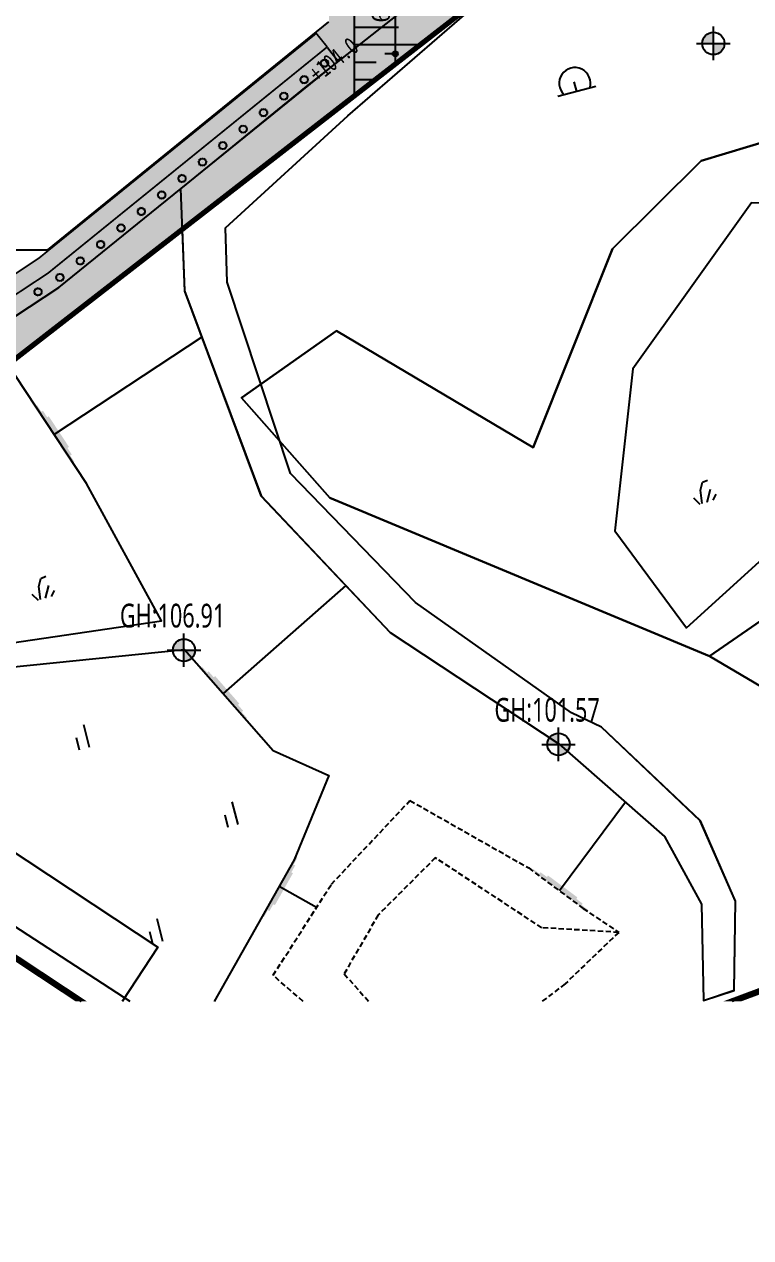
# Model space of a CAD drawing. Header units: millimetres. Extents: x 13387 to 322416, y 10188 to 219730.
# Drawn here: x 143775 to 185384, y 14718 to 84199 of the extents above; entities that cross this region are included whole.
import ezdxf
from ezdxf.enums import TextEntityAlignment as Align
from ezdxf.xclip import XClip

# ---------------------------------------------------------------- set-up
doc = ezdxf.new("R2010")
doc.units = ezdxf.units.MM
doc.header["$LTSCALE"] = 400
doc.header["$XCLIPFRAME"] = 0
for name, pattern in [('base$0$base$0$HIDDEN', [0.375, 0.25, -0.125]), ('base$0$base$0$PHANTOM2', [31.749999999999986, 15.875, -3.174999999999999, 3.174999999999999, -3.174999999999999, 3.174999999999999, -3.174999999999999]), ('base$0$base$0$XREF_BASE$0$PHANTOMX2', [5, 2.5, -0.5, 0.5, -0.5, 0.5, -0.5])]:
    doc.linetypes.add(name, pattern=pattern)
doc.layers.get('Defpoints').update_dxf_attribs({"color": 153})
for name, color, linetype in [('0-녹지', 71, 'Continuous'), ('_교목_Plant', 90, 'Continuous'), ('base$0$base$0$1-HY', 8, 'Continuous'), ('base$0$base$0$1-SIM', 8, 'Continuous'), ('base$0$base$0$1-묘지', 4, 'Continuous'), ('base$0$base$0$1-비포장', 1, 'Continuous'), ('base$0$base$0$1-지적선', 3, 'Continuous'), ('base$0$base$0$CE-SLOP-FILL', 1, 'Continuous'), ('base$0$base$0$CE_GH', 240, 'Continuous'), ('base$0$base$0$LSMD_CONT_LDREG_41500', 1, 'Continuous'), ('base$0$base$0$NR', 7, 'Continuous'), ('base$0$base$0$rndur', 1, 'Continuous'), ('base$0$base$0$WID', 4, 'Continuous'), ('base$0$base$0$XREF_BASE$0$CE_PROPERTY LINE', 2, 'Continuous'), ('base$0$base$0$XREF_BASE$0$성토옹벽', 6, 'Continuous'), ('base$0$base$0$XREF_BASE$0$절토옹벽', 2, 'Continuous'), ('base$0$base$0$현황레벨검토', 1, 'Continuous')]:
    doc.layers.add(name, color=color, linetype=linetype)
doc.layers.add('base$0$base$0$CE_GH_TEXT', color=2, linetype='Continuous', lineweight=20)
doc.styles.add('base$0$base$0$STANDARD', font='')
doc.styles.add('base$0$base$0$나눔고딕N', font='NanumGothic.ttf')
doc.styles.add('base$0$base$0$송현플러스-돋움체', font='')
doc.styles.get('base$0$base$0$STANDARD').set_extended_font_data('DotumChe')
doc.styles.get('base$0$base$0$송현플러스-돋움체').set_extended_font_data('DotumChe')
doc.dimstyles.new('base$0$base$0$SHP 600', dxfattribs={"dimscale": 300, "dimtxt": 3.5, "dimasz": 1, "dimexe": 2, "dimexo": 2, "dimgap": 1, "dimtad": 1, "dimdec": 0, "dimzin": 0, "dimdsep": 46, "dimtxsty": 'base$0$base$0$송현플러스-돋움체', "dimblk": 'base$0$base$0$DIMDOT', "dimcen": 0.09, "dimclrt": 3, "dimadec": 0, "dimazin": 1, "dimtfac": 1, "dimtdec": 0, "dimtix": 1, "dimtmove": 2, "dimatfit": 0, "dimldrblk": 'base$0$base$0$DIMDOT', "dimfxl": 1, "dimtolj": 1, "dimtzin": 0, "dimarcsym": 0})

# ---------------------------------------------------------------- blocks, each defined once
blk = doc.blocks.new('base$0$base$0$XREF_BASE$0$A$C3CBC0631')
at = {"layer": 'base$0$base$0$XREF_BASE$0$절토옹벽'}
h = blk.add_hatch(color=253, dxfattribs=at)
h.dxf.hatch_style = 1
h.paths.add_polyline_path([(130451.335739725, 44866.32076635645), (114477.2026215161, 31926.10577934407), (106369.6013699374, 26576.93265260439), (90369.60388822621, 26567.93888396435), (90366.68744445499, 31756.4857185591), (91366.68760247645, 31756.4857185591), (91366.6872865425, 31757.04778426923), (91369.04164555692, 27568.50079167818), (106141.4091715254, 27576.80455163619), (113947.8975244728, 32781.19332135239), (129837.9336276741, 45656.09152374833), (130467.2574968081, 44879.21855292811)])
at = {"layer": 'base$0$base$0$XREF_BASE$0$CE_PROPERTY LINE', "color": 8, "linetype": 'base$0$base$0$XREF_BASE$0$PHANTOMX2', "ltscale": 3, "flags": 128}
blk.add_lwpolyline([(24652.76737443754, 158066.8492363592), (15380.4110466406, 151109.1997906115), (8258.577161640744, 149250.7657068967), (3838.456464302493, 149289.983853352), (747.5493691571755, 147601.8513649298), (-6916.187566795503, 147571.8335341166), (-7299.217213331838, 146160.3880736351), (-1843.209607349592, 125252.0436854221), (436.4319298593327, 116516.0715637231), (2170.811078078696, 109869.6371835833), (5325.836849436513, 104705.9502916239), (5798.206085803336, 96717.37918637908), (3939.717013003188, 88654.88588056064), (43.01130034006201, 76541.50093849935), (81.48991642415058, 64278.89006649121), (3721.839927527588, 52296.81888539597), (8341.883928829338, 45950.72824278896), (24954.40718019975, 35648.47756904674), (27528.21726434573, 32945.77692664252), (33205.45976977574, 26984.07705821998), (45784.51527630189, 19195.85957708463), (55261.96760372201, 14960.6288216111), (63841.74267107865, 9899.995991553558), (67942.67512156663, 798.5556095209031), (71064.70058839803, 403.0317872251399), (74494.59714766243, 0.0002096086100209504), (71415.87978405633, 11497.16853099095), (72508.57258386735, 16026.83434736758), (80906.96437687846, 20283.29066520167), (84381.01293745579, 29814.28408796608), (86653.84150110651, 26118.40715457185), (86416.56737817358, 19280.95346082124), (94182.07851548155, 16960.51027057535), (94474.19759311993, 13223.17332398781), (94701.46847611899, 13128.4899075025), (143072.0183788298, 50641.2155089373), (145797.3464094412, 73714.96683944107), (141925.5867809475, 86005.60662537135), (137274.2785582436, 142330.1789584564), (130339.9445285992, 137928.6886749897), (128628.5224143597, 139085.032621993), (122336.2858937185, 140646.8890389661), (114377.7881218662, 141401.8814335858), (105827.501802142, 145929.6958948254), (90331.30561404047, 146143.9461790753), (69870.99329639156, 143915.6462800904), (58636.39725331473, 140115.8631668209), (56478.29978609132, 144306.7479575972), (45632.72189351392, 153630.4081809107)], close=True, dxfattribs=at)
at = {"layer": 'base$0$base$0$XREF_BASE$0$절토옹벽', "color": 8, "linetype": 'ByBlock', "ltscale": 5, "flags": 128}
blk.add_lwpolyline([(130451.335739725, 44866.32076635645, 99.99999999999999, 99.99999999999999, 0), (114477.2026215161, 31926.10577934407, 99.99999999999999, 99.99999999999999, 0), (106369.6013699374, 26576.93265260439, 99.99999999999999, 99.99999999999999, 0), (90369.60388822621, 26567.93888396435, 99.99999999999999, 99.99999999999999, 0), (90366.68744445499, 31756.4857185591, 99.99999999999999, 99.99999999999999, 0), (91366.68760247645, 31756.4857185591, 99.99999999999999, 99.99999999999999, 0), (91366.6872865425, 31757.04778426923, 99.99999999999999, 99.99999999999999, 0), (91369.04164555692, 27568.50079167818, 99.99999999999999, 99.99999999999999, 0), (106141.4091715254, 27576.80455163619, 99.99999999999999, 99.99999999999999, 0), (113947.8975244728, 32781.19332135239, 99.99999999999999, 99.99999999999999, 0), (129837.9336276741, 45656.09152374833, 99.99999999999999, 99.99999999999999, 0), (130467.2574968081, 44879.21855292811, 0, 0, 0)], format="xyseb", close=True, dxfattribs=at)
blk = doc.blocks.new('base$0$base$0$A$C61401735')
at = {"layer": 'base$0$base$0$CE-SLOP-FILL', "color": 251, "linetype": 'ByBlock'}
for p, q in [((138319.9485093479, 46002.43112945836), (140843.7237458455, 46002.43105574045)), ((138319.9484801612, 45002.43108317116), (142078.186797167, 45002.43097340036)), ((138319.9484509172, 44002.43103686906), (139554.4115314966, 44002.43100077473)), ((138319.9484217454, 43002.43099052552), (139499.5624268281, 43002.43095609965))]:
    blk.add_line(p, q, dxfattribs=at)
at = {"layer": 'base$0$base$0$CE-SLOP-FILL', "color": 251, "linetype": 'ByBlock', "flags": 128}
for points in [[(138319.9483948069, 42080.92272142065), (138319.9486013193, 49149.5146557861), (142172.865861473, 49149.51454327442), (142172.8662431262, 62214.49617155013), (148502.2751750408, 62214.49598670052), (148502.275519992, 74024.4965336565), (141997.8665589623, 74024.49672366004), (141997.8673924239, 102557.8222880168), (141997.8675559641, 108155.9360354387), (141997.8684147124, 137555.9373971149), (122557.6700644906, 137555.9379649449), (112678.7658686347, 145614.4854420933)], [(138319.9483948069, 42080.92272142065), (149357.9663818756, 50641.21696588071), (152083.2944124874, 73714.9682963842), (148211.5347839936, 86005.60808231472), (144955.6756572323, 125432.1229704304)]]:
    blk.add_lwpolyline(points, dxfattribs=at)
at = {"layer": 'base$0$base$0$CE-SLOP-FILL', "color": 251}
for points in [[(136762.4939669448, 44834.86222037533), (137380.7006265934, 44050.40650400473)], [(95670.48305207287, 31747.56054400047), (95670.48315795755, 25559.01288975077), (112970.3407731506, 25559.01318574755), (121372.1272081307, 31095.50581512728), (137391.5131237361, 44057.47242086055)]]:
    blk.add_lwpolyline(points, dxfattribs=at)
blk = doc.blocks.new('base$0$base$0$A$C33E82F04')
at = {"layer": 'base$0$base$0$1-묘지', "color": 8, "linetype": 'Continuous'}
for p, q in [((1.499999997671694, 0), (-2.328306436538696e-09, 0)), ((0.7499999976716936, 0), (0.7499999976716936, 0.3802152863354422))]:
    blk.add_line(p, q, dxfattribs=at)
blk.add_arc((0.7555921556486282, 0.3177159050828777), 0.6000000000000001, 328.0265315023669, 211.9734684976331, dxfattribs=at)
blk = doc.blocks.new('base$0$base$0$A$C39EA40FB')
at = {"layer": 'base$0$base$0$1-SIM', "color": 8}
for p, q in [((0.2744028687593527, -7.409835234284401e-07), (0.3315694252378307, 0.502901213709265)), ((0.3315694252378307, 0.502901213709265), (0.4802046115219127, 0.7772115109255537)), ((0.4802046115219127, 0.7772115109255537), (0.6860084937361535, 0.811500490817707)), ((-8.812348823994398e-07, 0.2857392162550241), (0.1715009276522323, -7.409835234284401e-07)), ((0.4687713002203964, -7.409835234284401e-07), (0.7088751163100824, 0.4457529138890095)), ((0.7088751163100824, 0.01142737717600539), (0.8803769251971971, 0.2057315965648741))]:
    blk.add_line(p, q, dxfattribs=at)
blk = doc.blocks.new('base$0$base$0$A$C0C523BD5')
at = {"layer": 'base$0$base$0$1-SIM', "color": 8}
for p, q in [((1.977459760382771e-06, 0.4800446797744371), (1.977459760382771e-06, 1.274165697395802e-06)), ((0.3944576354988385, 0.8915101256570779), (0.3944576354988385, 1.274165697395802e-06))]:
    blk.add_line(p, q, dxfattribs=at)
blk = doc.blocks.new('base$0$base$0$G$C940A8A8A')
at = {"layer": 'base$0$base$0$LSMD_CONT_LDREG_41500', "color": 1, "linetype": 'Continuous', "const_width": 300, "flags": 128}
blk.add_lwpolyline([(58047.7566465378, 16229.14100265043), (67248.7566515446, 18227.14100325393), (73016.75665822031, 26572.14100019919), (74282.75666084292, 22422.14100262063), (72326.7566606045, 15866.14100089209), (79254.75664880278, 11660.14100251632), (78593.7566503525, 7970.141001175216), (78789.75666012766, 7821.141001897922), (135064.756651187, 31905.14100076543), (143527.7566656113, 53543.1410028963), (142884.7566738367, 66413.14100207674)], dxfattribs=at)
blk = doc.blocks.new('base$0$base$0$현황측량 지적')
at = {"layer": 'base$0$base$0$1-HY', "color": 8}
blk.add_lwpolyline([(117786.8297254611, -110554.7025087795), (117786.8297254611, -110554.7025087795), (107114.7500592428, -104636.5794450124), (96137.22307019122, -104161.9572709526), (89344.16150895692, -113671.2783098596), (88303.23126357188, -122953.8763416649), (92415.09011742054, -128493.138094465), (103239.2218735609, -118668.7899366627), (110683.1392523707, -117475.5862432921), (115268.4225614085, -118575.4689533394), (117589.2978825928, -116067.1907102235)], close=True, dxfattribs=at)
at = {"layer": 'base$0$base$0$1-HY'}
blk.add_lwpolyline([(43649.50934298802, -121102.6355159427), (45292.11763664708, -121538.0357532878), (49613.39443299174, -127535.2594320127), (53142.39556674054, -129462.6594933914), (62350.35100240586, -128102.6423248441), (58051.83590256888, -120243.6914382323), (53419.86471311143, -113226.5258747512)], dxfattribs=at)
blk.add_lwpolyline([(53118.52204131102, -145074.534942731), (40251.01429251907, -139309.7107186313), (40651.76460473798, -135752.257108862), (40419.8063970115, -129184.0041149342), (47025.02928421367, -130519.4990094467), (51046.0208439962, -131017.355290072), (63652.63252258301, -129734.7056943867), (68741.71994939214, -135533.6370753089), (71928.65209782543, -136958.1118846964), (69945.64678909304, -141779.0124174841), (64961.3058995367, -150607.5856823632), (60789.23478410626, -150041.6708392589)], close=True, dxfattribs=at)
at = {"layer": 'base$0$base$0$1-묘지', "color": 8, "linetype": 'base$0$base$0$HIDDEN', "ltscale": 3}
blk.add_lwpolyline([(80024.63400016539, -153000.7318402079), (77704.053700055, -153815.0487752755), (73789.63044957817, -152806.7454403641), (68737.37344200583, -148396.5103976396), (72073.41523048235, -143184.2976061725), (76574.83581600757, -138390.3876454802), (83374.35861783568, -142252.6954620702), (86485.29359243019, -144566.163763959), (88531.9479701533, -145937.8407879509), (85461.28616777994, -148887.7447008688)], close=True, dxfattribs=at)
blk.add_lwpolyline([(88531.9479701533, -145937.8407879509), (84120.43503983784, -145674.1768623607), (78025.49524484761, -141668.3149207251), (74755.40217701811, -144943.1006128939), (72803.08470225614, -148313.2460812295), (77704.053700055, -153815.0487752755)], dxfattribs=at)
at = {"layer": 'base$0$base$0$1-비포장', "color": 8, "linetype": 'Continuous'}
blk.add_lwpolyline([(63523.68295533909, -105690.8597448459), (63668.02234024974, -109214.9498441457), (68042.31172643043, -120936.2568261314), (75445.16539935581, -128774.0385591723), (85100.94345956156, -135138.2244499237), (91148.14592456445, -140446.334504304), (93270.24981042184, -144321.0635396859), (93390.09734346857, -149845.8127257414), (95149.56053269142, -149257.4970912656), (95214.642581488, -144144.3922295475), (93205.44408750208, -139549.8317052138), (87544.56946161855, -134189.4837249022), (85834.60224053496, -133363.4757934508), (76895.8747113226, -127054.0122535091), (69729.06912882999, -119669.3103136651), (66110.41938163666, -108712.995969546), (66007.7888850756, -105594.8779504239), (73014.54465766205, -99177.793445813), (84532.23621436208, -89199.3323314311), (93795.39621245861, -85116.14156330633), (102227.8795395484, -85592.42502630048)], dxfattribs=at)
at = {"layer": 'base$0$base$0$1-지적선', "color": 8}
for points in [[(189623.4422047501, -58718.50265229389, 0), (171850.3944486496, -66473.70504477434, 0), (137916.8677354013, -69467.71670161246, 0), (184120.4548745286, -124881.0762503447, 0), (168895.6285170657, -135093.1343873392, 0), (162898.5170008852, -129018.5415235776, 0), (158052.9356256458, -127230.0711889181, 0), (126244.2504240274, -144913.5333987775, 0), (112162.0498576495, -119348.8677016029, 0), (116221.8736450169, -106822.9291415492, 0), (107918.2421139758, -100547.2009450209, 0), (101605.9579092739, -99253.08150730538, 0), (93246.68868216453, -101770.3059686013, 0), (88169.17439600267, -106796.1923260982, 0), (83633.57651552139, -118176.1286993127, 0), (72370.89985310985, -111503.6866127921, 0), (66923.83543204796, -115335.1820383118, 0), (71981.99502788717, -121051.2371906585, 0), (93734.11568270205, -130125.9995577047, 0), (114782.5623789718, -142524.1167000099, 0), (78072.55667403853, -156205.4568070068, 0), (59383.43941833498, -150963.49370121, 0)], [(93734.11568270205, -130125.9995577047, 0), (71981.99502788717, -121051.2371906585, 0), (66923.83543204796, -115335.1820383118, 0), (72370.89985310985, -111503.6866127921, 0), (83633.57651552139, -118176.1286993127, 0), (88169.17439600267, -106796.1923260982, 0), (93246.68868216453, -101770.3059686013, 0), (101605.9579092739, -99253.08150730538, 0), (107918.2421139758, -100547.2009450209, 0), (116221.8736450169, -106822.9291415492, 0), (112162.0498576495, -119348.8677016029, 0), (107912.0905619231, -119133.9933567957, 0), (101889.3952532802, -120929.8750954266, 0), (98533.08327570558, -126812.9426548881, 0), (93734.11568270205, -130125.9995577047, 0)], [(93734.11568270205, -130125.9995577047, 0), (98533.08327570558, -126812.9426548881, 0), (101889.3952532802, -120929.8750954266, 0), (107912.0905619231, -119133.9933567957, 0), (112162.0498576495, -119348.8677016029, 0), (126244.2504240274, -144913.5333987775, 0), (123001.3578949375, -147365.8003187033, 0), (93734.11568270205, -130125.9995577047, 0)], [(23797.61754003633, -141138.3397967664, 0), (26293.4536027303, -136231.1570667073, 0), (35525.90087560192, -135531.3475548697, 0), (44421.49299905542, -137124.9001185289, 0), (53384.18823030172, -140999.4161130493, 0), (62135.41181003256, -146788.3575411148, 0), (59383.43941833498, -150963.49370121, 0), (50995.59496913478, -145414.5785373216, 0), (42966.00721844984, -141943.5317857666, 0), (35264.39985004719, -140743.24809245, 0), (23797.61754003633, -141138.3397967664, 0)]]:
    blk.add_polyline3d(points, dxfattribs=at)
at = {"layer": 'base$0$base$0$NR', "color": 8, "linetype": 'Continuous'}
for p, q in [((64655.1050787475, -111859.9279820009), (56201.28847959964, -117440.220277233)), ((72904.42729349528, -126084.0285179208), (65868.02488420205, -132259.1088354506)), ((88912.65858363174, -138484.0696553201), (85135.91059767175, -143562.6857707629)), ((71219.46833656915, -144518.4993948897), (69080.71847503027, -143311.0270132641))]:
    blk.add_line(p, q, dxfattribs=at)
for points in [[(57275.53448502999, -119067.6401737151), (55127.04247439932, -115812.8003806903), (57363.16478719888, -119009.7961582371), (55214.67277673818, -115754.9563649213)], [(57115.26186299603, -118634.2377204217), (55462.57570111146, -116130.5148024461), (57202.89216493396, -118576.3937050039), (55550.20600298885, -116072.6707867978)], [(56954.98924073018, -118200.8352671885), (55798.10892742267, -116448.2292245536), (57042.61954283901, -118142.9912514801), (55885.73922930006, -116390.385208905)], [(67154.25790731423, -133724.7502001547), (64581.79186085891, -130793.4674708066), (67233.17705763876, -133655.4914990754), (64660.71101112384, -130724.2087694968)], [(66936.35405235132, -133317.2665688612), (64957.53401647136, -131062.433699942), (67015.27320278669, -133248.0078672604), (65036.45316673676, -130993.1749986319)], [(66718.45019749878, -132909.7829370459), (65333.27617254667, -131331.399928957), (66797.36934776371, -132840.5242357359), (65412.1953228116, -131262.1412276472)], [(68122.04106804263, -145009.0958071221), (70039.39588160813, -141612.9582187748), (68213.47554163821, -145060.7168983149), (70130.83035520324, -141664.5793099676)], [(68434.70878927922, -144668.8548688442), (69909.59710762277, -142056.4413396688), (68526.1432626443, -144720.4759600975), (70001.03158115875, -142108.0624306309)], [(86700.661833602, -144726.3238456217), (83571.15936145, -142399.0476957341), (86763.31926843477, -144642.0680099588), (83633.81679628324, -142314.7918600717)], [(68747.37651051581, -144328.6139305667), (69779.79833328724, -142499.9244601617), (68838.81098411186, -144380.2350217591), (69871.23280682322, -142551.5455511236)], [(86402.22282926785, -144373.5361461977), (83994.91323556053, -142583.3237233111), (86464.88026410108, -144289.2803105356), (84057.5706703933, -142499.0678876487)], [(86103.78382505523, -144020.748447235), (84418.66710920865, -142767.5997510091), (86166.4412598284, -143936.4926113421), (84481.32454404142, -142683.3439153468)]]:
    blk.add_solid(points, dxfattribs=at)
at = {"layer": 'base$0$base$0$rndur', "linetype": 'base$0$base$0$PHANTOM2', "ltscale": 2, "const_width": 359.9999999999999, "flags": 128}
blk.add_lwpolyline([(206882.6780468635, -157310.3158752131), (202971.4461283665, -156084.6725872434), (192523.3860590593, -138055.3549701979), (192036.9202752165, -134392.5205417771), (187653.2421054351, -139214.4006423193), (180694.1245404133, -143461.861969813), (173736.6214904166, -143508.8545867454), (161354.4714488965, -148903.5598915364), (157725.022301198, -144241.8377981884), (154815.9258331279, -136783.6756433458), (158049.6088751657, -127241.2112340077), (126239.0333691663, -144922.752625199), (122996.0478937034, -147374.8966281738), (114777.4358995841, -142532.9014913999), (78066.65919518424, -156211.8825502568), (59377.74064116692, -150969.2110692263), (50990.10652037757, -145419.9779825599), (42960.65033960436, -141948.6268851557), (35258.8360140021, -140747.0836677323), (23792.03873755131, -141141.7407423037), (15854.84749745484, -140119.425615909), (12424.96619550651, -139716.2640374058), (9302.955740949139, -139320.6218736994), (5202.368275580462, -130219.0260552964), (-3377.214978201315, -125158.068025013), (-12854.50675629685, -120922.4780361115), (-25433.26705106255, -113133.7837659689), (-31110.28360400023, -107171.8687171275), (-33683.99121618876, -104469.0705128806), (-50296.12396867992, -94166.19016770669), (-54915.92742453609, -87819.92441257485), (-58555.82325643441, -75837.7152533416), (-58593.83707186114, -63575.10293174535), (-54696.67222650303, -51461.86570238904), (-52837.87754654698, -43399.44284437224), (-53309.94398683216, -35410.85384100012), (-56464.77404796844, -30247.04736901645), (-58198.79450095259, -23602.64176716306), (-65933.4267698722, 6044.062447355827), (-65550.34362219553, 7455.493388002971), (-83110.1546081095, 7388.216742823715), (-99556.07287735352, 7404.868734816206), (-100788.959012148, 7832.468756273156), (-83512.5682559493, -58383.85711178672), (-91569.81344165187, -60086.10415997205), (-90952.18899019249, -159807.3127455881)], dxfattribs=at)
at = {"layer": 'base$0$base$0$rndur', "linetype": 'base$0$base$0$PHANTOM2', "ltscale": 2, "flags": 128}
blk.add_lwpolyline([(206882.6780468635, -157310.3158752131), (202971.4461283665, -156084.6725872434), (192523.3860590593, -138055.3549701979), (192036.9202752165, -134392.5205417771), (187653.2421054351, -139214.4006423193), (180694.1245404133, -143461.861969813), (173736.6214904166, -143508.8545867454), (161354.4714488965, -148903.5598915364), (157725.022301198, -144241.8377981884), (154815.9258331279, -136783.6756433458), (158049.6088751657, -127241.2112340077), (126239.0333691663, -144922.752625199), (122996.0478937034, -147374.8966281738), (114777.4358995841, -142532.9014913999), (78066.65919518424, -156211.8825502568), (59377.74064116692, -150969.2110692263), (50990.10652037757, -145419.9779825599), (42960.65033960436, -141948.6268851557), (35258.8360140021, -140747.0836677323), (23792.03873755131, -141141.7407423037), (15854.84749745484, -140119.425615909), (12424.96619550651, -139716.2640374058), (9302.955740949139, -139320.6218736994), (5202.368275580462, -130219.0260552964), (-3377.214978201315, -125158.068025013), (-12854.50675629685, -120922.4780361115), (-25433.26705106255, -113133.7837659689), (-31110.28360400023, -107171.8687171275), (-33683.99121618876, -104469.0705128806), (-50296.12396867992, -94166.19016770669), (-54915.92742453609, -87819.92441257485), (-58555.82325643441, -75837.7152533416), (-58593.83707186114, -63575.10293174535), (-54696.67222650303, -51461.86570238904), (-52837.87754654698, -43399.44284437224), (-53309.94398683216, -35410.85384100012), (-56464.77404796844, -30247.04736901645), (-58198.79450095259, -23602.64176716306), (-65933.4267698722, 6044.062447355827), (-65550.34362219553, 7455.493388002971), (-83110.1546081095, 7388.216742823715), (-99556.07287735352, 7404.868734816206), (-100788.959012148, 7832.468756273156), (-83512.5682559493, -58383.85711178672), (-91569.81344165187, -60086.10415997205), (-90952.18899019249, -159807.3127455881)], dxfattribs=at)
at = {"layer": 'base$0$base$0$1-SIM', "xscale": 1500, "yscale": 1500, "zscale": 1500, "rotation": 14.62512501046145}
for name, p in [('base$0$base$0$A$C39EA40FB', (92917.58894449659, -121479.3988667284)), ('base$0$base$0$A$C39EA40FB', (55020.77864076011, -126987.5394500508)), ('base$0$base$0$A$C0C523BD5', (57633.2732476769, -135480.0501400286)), ('base$0$base$0$A$C0C523BD5', (66144.11950375838, -139909.1175640821)), ('base$0$base$0$A$C0C523BD5', (61831.8319411613, -146584.3719183556))]:
    blk.add_blockref(name, p, dxfattribs=at)
at = {"layer": 'base$0$base$0$1-묘지', "xscale": 1500, "yscale": 1500, "zscale": 1500, "rotation": 14.62512501046145}
blk.add_blockref('base$0$base$0$A$C33E82F04', (85039.63137993077, -98070.662284625), dxfattribs=at)
at = {"layer": 'base$0$base$0$1-지적선', "color": 8, "rotation": 14.62512504690287}
blk.add_blockref('base$0$base$0$G$C940A8A8A', (-38192.77356189396, -154447.1065428364), dxfattribs=at)
blk = doc.blocks.new('base$0$base$0$DIMDOT')
at = {"color": 0}
blk.add_line((-2, 0), (2, 0), dxfattribs=at)
for radius in [0.5, 0.25]:
    blk.add_circle((0, 0), radius, dxfattribs=at)
blk = doc.blocks.new('*D405')
at = {"color": 0, "lineweight": -2}
for p, q in [((2564819.129919684, -1049014.310480172), (2564048.203859349, -1049014.310480172)), ((2564648.203859349, -1049314.310480172), (2564648.203859349, -1054990.22370414)), ((2564819.129919684, -1055290.22370414), (2564048.203859349, -1055290.22370414))]:
    blk.add_line(p, q, dxfattribs=at)
at = {"layer": 'Defpoints', "color": 0}
for p in [(2565419.129919684, -1049014.310480172), (2564648.203859349, -1055290.22370414), (2565419.129919684, -1055290.22370414)]:
    blk.add_point(p, dxfattribs=at)
at = {"color": 0, "linetype": 'ByBlock', "lineweight": -2, "xscale": 300, "yscale": 300, "zscale": 300}
for p, rotation in [((2564648.203859349, -1049014.310480172), 90), ((2564648.203859349, -1055290.22370414), 270)]:
    blk.add_blockref('base$0$base$0$DIMDOT', p, dxfattribs=dict(at, rotation=rotation))
at = {"color": 3, "insert": (2563822.50479144, -1052152.267092156), "char_height": 1050, "attachment_point": 5, "rotation": 90, "style": 'base$0$base$0$송현플러스-돋움체'}
blk.add_mtext('\\A1;6276', dxfattribs=at)
blk = doc.blocks.new('base$0$base$0$XREF_BASE$0$A$C5E376D50')
at = {"color": 8}
for points in [[(374986.4922403283, 153403.7652445617, -0.1800890747551067), (333336.521698514, 157628.1449888572), (326035.3493606299, 161222.2387602227, 0.1029921305098946), (299192.2667765701, 168138.7131681903), (300157.9808937968, 168093.3712228676, -0.148010592410655), (272310.4685415477, 177969.2908744989), (248008.6658802782, 195863.3505019411), (239404.4200788327, 202198.8841808448), (237464.355439405, 203627.4050276014), (223953.3380506458, 213575.9240674358, -0.2413826037725673), (211743.1506770942, 238072.6477512205), (212176.0374958422, 276367.4043117394), (195483.0374478363, 272011.1591829848, -0.3690380603958742), (200554.9179892978, 266091.4939295957, -0.003164124593798496), (200551.5963312229, 265423.8785876539), (199993.6078152759, 216062.1665420402, -0.0418691955338178), (198407.865295398, 199419.1701156306)], [(204104.4730220572, 131526.9389507305), (203820.0137102958, 177083.2343705199, -0.04456110531927573), (204938.427976144, 190556.6247638371, -0.5600523660662758), (228632.6330915214, 200195.6832789374), (234660.9810442044, 195756.8513223063), (234660.981079896, 195756.8513913732), (237621.3004835364, 193577.0899438313), (237621.2584394868, 193577.0328447451, -0.4149937128566892), (241910.670376665, 165581.8326292341, -0.14603827605804), (232777.1053091986, 158694.8186698421), (225692.0832160236, 156059.8899283186), (228480.6899449443, 148561.6452995613), (250624.9242419824, 156797.1142429011, -0.1010843626928387), (278308.249012663, 161110.4442641228), (298817.0652448796, 160147.5165008064, -0.1029921305098797), (322502.1378729041, 154044.7448741328), (329803.3101881947, 150450.65104488, 0.132120839597074), (364456.1530433912, 143616.5106727462, -0.3321659384539655)]]:
    blk.add_lwpolyline(points, format="xyb", dxfattribs=at)
at = {"layer": 'Defpoints', "linetype": 'Continuous', "flags": 128}
blk.add_lwpolyline([(289782.5532216388, 188809.2856989086), (298180.945014623, 193065.7420167914), (301654.9935751371, 202596.735439579), (303927.8221388105, 198900.8585062069), (303690.5480159232, 192063.4048124547), (311456.0591533622, 189742.9616222908), (311748.1782309101, 186005.6246756751), (311975.4491139115, 185910.9412591839), (360345.999016488, 223423.6668609709), (363071.3270468302, 246497.4181914628), (359199.5674183704, 258788.0579773973)], dxfattribs=at)
blk = doc.blocks.new('base$0$base$0$A$C22D04AE8')
at = {"layer": 'base$0$base$0$CE_GH'}
h = blk.add_hatch(color=256, dxfattribs=at)
h.paths.add_polyline_path([(0, -2.842170943040401e-14), (0, 800, 0.4142135623730951), (-800, 0)])
h.paths.add_polyline_path([(800, 0), (0, 0), (0, -800, 0.4142135623730951)])
for points in [[(0, -1200), (0, 1200)], [(-1200, 0), (1200, 0)]]:
    blk.add_lwpolyline(points, dxfattribs=at)
blk.add_circle((0, 0), 800, dxfattribs=at)
blk = doc.blocks.new('base$0$base$0$G$CBD6C6888')
at = {"layer": 'base$0$base$0$CE_GH', "linetype": 'ByBlock', "xscale": 0.8, "yscale": 0.8, "zscale": 0.8}
for p in [(201720.5618691698, 54746.32527304176, 90780.00000000001), (171399.418707927, 20004.36763093437, 106910), (192850.763542606, 14612.90569720077, 101570)]:
    blk.add_blockref('base$0$base$0$A$C22D04AE8', p, dxfattribs=at)
at = {"layer": 'base$0$base$0$CE_GH_TEXT', "color": 2, "lineweight": 20, "style": 'base$0$base$0$나눔고딕N', "width": 0.7}
for s, p in [('GH:106.91', (167730.7253533716, 21984.39014233186, 106910)), ('GH:101.57', (189182.0701880506, 16592.92820859826, 101570))]:
    blk.add_text(s, height=1360, dxfattribs=at).set_placement(p, align=Align.MIDDLE_LEFT)
at = {"layer": 'base$0$base$0$현황레벨검토', "color": 1, "linetype": 'ByBlock', "style": 'base$0$base$0$STANDARD', "width": 0.8}
blk.add_text('+104.0', height=1000, rotation=38.69477602212675, dxfattribs=at).set_placement((179065.5361622354, 52456.47847352267))
blk = doc.blocks.new('TE000013_0')
at = {"const_width": 0.0238636363636364}
blk.add_lwpolyline([(-0.0119318181818358, 0, 1), (0.0119318181818358, 0, 1)], format="xyb", close=True, dxfattribs=at)
at = {"color": 0}
for centre, start, end in [((-0.7266522852985702, 0.4195328925243871), 270.5611790429073, 29.43882095690757), ((-0.839065785048774, 0), 300.5611790432281, 59.43882095677187), ((-0.4195328925243871, 0.7266522852985702), 240.5611790430924, 359.4388209570927), ((0, 0.839065785048774), 210.5611790432281, 329.4388209567718), ((0.4195328925243871, 0.7266522852985702), 180.5611790429072, 299.4388209569076), ((0.7266522852985702, 0.4195328925243871), 150.5611790430924, 269.4388209570927), ((0.839065785048774, 0), 120.5611790432281, 239.4388209567719), ((-0.7266522852985702, -0.4195328925243871), 330.5611790430924, 89.4388209570927), ((-0.4195328925243871, -0.7266522852985702), 0.5611790429072813, 119.4388209569076), ((0, -0.839065785048774), 30.56117904322813, 149.4388209567719), ((0.4195328925243871, -0.7266522852985702), 60.56117904309243, 179.4388209570927), ((0.7266522852985702, -0.4195328925243871), 90.56117904290727, 209.4388209569076)]:
    blk.add_arc(centre, 0.2254294214124015, start, end, dxfattribs=at)
blk = doc.blocks.new('base', base_point=(1.855369e-10, 0))
at = {"layer": 'base$0$base$0$1-비포장', "linetype": 'Continuous'}
blk.add_lwpolyline([(2572163.736025142, -1047225.510197589), (2559549.100378735, -1057166.736455369), (2552344.908708839, -1063017.316801921), (2552584.849726108, -1068875.548472676), (2556959.139230744, -1080596.855410507), (2564361.992982278, -1088434.637068855), (2574017.771106611, -1094798.822862637), (2580064.973625279, -1100106.932856081), (2582187.077550142, -1103981.661870101), (2582306.925138343, -1109506.411055071), (2584066.388322105, -1108918.095402762), (2584131.470319369, -1103804.990540158), (2582122.271779191, -1099210.430036281), (2576461.397099347, -1093850.082112956), (2574751.429869948, -1093024.074198718), (2565812.70227693, -1086714.610748588), (2558645.896620389, -1079329.90888106), (2555027.246762963, -1068373.5945736), (2554924.616234953, -1065255.47655528), (2561931.371943172, -1058838.391980074), (2573449.063399192, -1048859.930749808)], dxfattribs=at)
at = {"layer": 'base$0$base$0$WID'}
for p, q in [((2544762.351740466, -1066514.310498523), (2560848.203897539, -1053463.975052939)), ((2535169.175492403, -1066514.310498522), (2544762.351740466, -1066514.310498523))]:
    blk.add_line(p, q, dxfattribs=at)
ref = blk.add_blockref('base$0$base$0$현황측량 지적', (2488921.03734688, -959657.4591534454))
XClip(ref).set_block_clipping_path([(-120941.07946003601, -150848.00685366592), (162857.53638898185, 70751.99314633408)])
blk.add_blockref('base$0$base$0$G$CBD6C6888', (2381151.90047467, -1109444.600806724))
ref = blk.add_blockref('base$0$base$0$XREF_BASE$0$A$C5E376D50', (2212998.119568409, -1272554.759292457))
XClip(ref).set_block_clipping_path([(154965.4345864058, 162053.3751671459), (438965.4345861674, 383653.37516714586)])
at = {"layer": 'base$0$base$0$CE-SLOP-FILL', "linetype": 'ByBlock'}
blk.add_blockref('base$0$base$0$A$C61401735', (2424002.912177511, -1099771.416138765), dxfattribs=at)
at = {"layer": 'base$0$base$0$XREF_BASE$0$성토옹벽'}
blk.add_blockref('base$0$base$0$XREF_BASE$0$A$C3CBC0631', (2430288.860180555, -1099777.860319557), dxfattribs=at)
dim = blk.add_linear_dim(base=(2564648.203859349, -1055290.22370414), p1=(2565419.129919684, -1049014.310480172), p2=(2565419.129919684, -1055290.22370414), angle=90, dimstyle='base$0$base$0$SHP 600')
dim.commit()
dim.dimension.update_dxf_attribs({"geometry": '*D405', "text_midpoint": (2563822.50479144, -1052152.267092156)})
blk = doc.blocks.new('G$CE0093AA2')
at = {"layer": '0-녹지'}
h = blk.add_hatch(color=256, dxfattribs=at)
h.dxf.hatch_style = 1
edge = h.paths.add_edge_path()
edge.add_line((19332.02560429752, 126164.1947710981), (19440.34568666911, 125746.8442360581))
edge.add_line((19440.34568666911, 125746.8442360581), (22595.37145806162, 120583.1573441195))
edge.add_line((22595.37145806162, 120583.1573441195), (23068.05431504326, 112593.627375262))
edge.add_line((23068.05431504326, 112593.627375262), (21209.25162173493, 104532.0929330472))
edge.add_line((21209.25162173493, 104532.0929330472), (17312.54590903933, 92418.70799092262))
edge.add_line((17312.54590903933, 92418.70799092262), (17351.02452531981, 80156.09711894474))
edge.add_line((17351.02452531981, 80156.09711894474), (20991.37453650183, 68174.0259378812))
edge.add_line((20991.37453650183, 68174.0259378812), (25611.41853784735, 61827.93529529776))
edge.add_line((25611.41853784735, 61827.93529529776), (42223.941789284, 51525.68462167331))
edge.add_line((42223.941789284, 51525.68462167308), (44797.75187345, 48822.98397927871))
edge.add_line((44797.75187345, 48822.98397927871), (50474.9943789175, 42861.28411090118))
edge.add_line((50474.9943789175, 42861.28411090141), (63054.04988538253, 35073.06662981259))
edge.add_line((63054.04988538253, 35073.06662981259), (72531.50221283094, 30837.83587440848))
edge.add_line((72531.50221283094, 30837.83587440848), (81111.27728022134, 25777.20304440148))
edge.add_line((81111.27728022134, 25777.20304440148), (85212.20973088278, 16675.76266243355))
edge.add_line((85212.20973088278, 16675.76266243355), (91764.1317568688, 15877.20726253465))
edge.add_line((91764.1317568688, 15877.20726253465), (88685.4143933017, 27374.37558392668))
edge.add_line((88685.4143933017, 27374.37558392668), (89777.65905269107, 31902.18367257155))
edge.add_line((89777.65905269107, 31902.18367257155), (98176.49898595142, 36160.4977181633))
edge.add_line((98176.49898595142, 36160.4977181633), (101650.5475464655, 45691.49114095094))
edge.add_line((101650.5475464655, 45691.49114095094), (103923.376110139, 41995.61420757882))
edge.add_line((103923.376110139, 41995.61420757882), (103686.1019872517, 35158.16051382665))
edge.add_line((103686.1019872517, 35158.16051382665), (111451.6131246906, 32837.71732366271))
edge.add_line((111451.6131246906, 32837.71732366271), (111743.732202239, 29100.38037704676))
edge.add_line((111743.732202239, 29100.38037704676), (111971.0030852404, 29005.69696055586))
edge.add_line((111971.0030852404, 29005.69696055586), (160341.5529878164, 66518.42256234284))
edge.add_line((160341.5529878164, 66518.4225623426), (163066.8810181586, 89592.17389283446))
edge.add_line((163066.8810181586, 89592.17389283457), (159195.1213896988, 101882.8136787693))
edge.add_line((159195.1213896988, 101882.8136787693), (154543.8131668033, 158207.3860095838))
edge.add_line((154543.8131668033, 158207.3860095838), (147609.4791370031, 153805.8957283174))
edge.add_line((147609.4791370031, 153805.8957283174), (145898.0570227556, 154962.2396753094))
edge.add_line((145898.0570227556, 154962.2396753094), (139605.8205019903, 156524.0960922035))
edge.add_line((139605.8205019903, 156524.0960922035), (131647.322730132, 157279.0884867775))
edge.add_line((131647.322730132, 157279.0884867775), (123097.036410377, 161806.9029479601))
edge.add_line((123097.036410377, 161806.9029479601), (107600.8402223919, 162021.1532321296))
edge.add_line((107600.8402223919, 162021.1532321296), (87140.52790475555, 159792.8533330158))
edge.add_line((87140.52790475555, 159792.8533330158), (75905.93186159024, 155993.0702196342))
edge.add_line((75905.93186159024, 155993.0702196342), (73744.51226707746, 160180.6406939531))
edge.add_line((73744.51226707746, 160180.6406939531), (73095.64029320527, 160744.6292555885))
edge.add_line((73095.64029320527, 160744.6292555885), (72894.1056360231, 160510.3488257186))
edge.add_line((72894.1056360231, 160510.3488257186), (72241.96316529729, 159752.2523953485))
edge.add_line((72241.96316529729, 159752.2523953485), (62303.83912607713, 168301.3927232529))
edge.add_line((62303.83912607713, 168301.3927232529), (42227.2679872798, 172546.7866197057))
edge.add_line((42227.2679872798, 172546.7866197057), (32820.03352946613, 165470.635491874))
edge.add_line((32820.03352946613, 165470.635491874), (25882.65598705842, 163664.6217218841))
edge.add_line((25882.65598705842, 163664.6217218841), (18186.91847108549, 161975.1576015971))
edge.add_line((18186.91847108549, 161975.1576015971), (11890.0918498618, 160473.5878704237))
edge.add_line((11890.0918498618, 160473.5878704237), (17025.84425791039, 140966.6929821417))
edge.add_line((17025.84425791039, 140966.6929821417), (15747.64704507322, 140633.1489393568))
edge.add_arc((16970.53502748496, 144897.9711104514), 4436.683803088421, 254.0003736094992, 277.3555895327099)
edge.add_arc((17402.58509487016, 141488.5117959791), 999.9999999998576, 277.814414889641, 14.39026693868535)
edge.add_line((18371.21048796049, 141737.0371424932), (13785.13992803369, 159318.1144734089))
edge.add_line((13785.13992803369, 159318.1144734089), (29854.93114938831, 163518.8129682549))
edge.add_line((29854.93114938831, 163518.8129682549), (30813.03442082612, 159836.2189011))
edge.add_line((30813.03442082612, 159836.2189011), (33433.09837404185, 159836.2189011002))
edge.add_arc((33433.09837404185, 161336.2189011002), 1500, 270, 0)
edge.add_line((34933.09837404185, 161336.2189011002), (34933.09837404185, 165036.2189011))
edge.add_line((34933.09837404185, 165036.2189011), (63733.09837404185, 165036.2189011))
edge.add_line((63733.09837404185, 165036.2189011), (63733.09837404185, 161336.2189011002))
edge.add_arc((65233.09837404185, 161336.2189011002), 1500, 180, 270)
edge.add_line((65233.09837404185, 159836.2189011002), (65633.09837404185, 159836.2189011002))
edge.add_line((65633.09837404185, 159836.2189011002), (65633.09837404185, 153836.2189011002))
edge.add_line((65633.09837404185, 153836.2189011002), (51533.09837404185, 153836.2189011002))
edge.add_arc((51533.09837404185, 152336.2189011002), 1500, 90, 180)
edge.add_line((50033.09837404185, 152336.2189011002), (50033.09837404185, 151836.2189010998))
edge.add_line((50033.09837404185, 151836.2189010998), (71008.09837096662, 151836.2189011002))
edge.add_line((71008.09837096662, 151836.2189011002), (71008.09837096662, 151636.2189011039))
edge.add_line((71008.09837096662, 151636.2189011039), (50033.09837404185, 151636.2188929062))
edge.add_line((50033.09837404185, 151636.2188929062), (50033.09837404185, 151436.2188929078))
edge.add_line((50033.09837404185, 151436.2188929078), (132841.6492174264, 151437.2112306244))
edge.add_line((132841.6492174264, 151437.2112306244), (125757.8753008373, 157215.6788920312))
edge.add_line((125757.8753008373, 157215.6788920312), (126389.9757212742, 157990.5653729386))
edge.add_line((126389.9757212742, 157990.5653729386), (133197.7865309246, 152437.2099059635))
edge.add_line((133197.7865309246, 152437.2099059635), (151994.121305958, 152437.1399842027))
edge.add_line((151994.121305958, 152437.1399842027), (152029.7724008091, 124236.2188918222))
edge.add_line((152029.7724008091, 124236.2188918222), (152233.0983740418, 124236.2188918222))
edge.add_line((152233.0983740418, 124236.2188918222), (152229.7762457134, 88932.90457637573))
edge.add_line((152229.7762457134, 88932.90457637573), (158559.7762457134, 88932.90457637573))
edge.add_line((158559.7762457134, 88932.90457637573), (158559.7762457134, 78841.90457637573))
edge.add_line((158559.7762457134, 78841.90457637573), (152229.7762457134, 78841.90457637573))
edge.add_line((152229.7762457134, 78841.90457637573), (152229.7762457134, 66032.90457640914))
edge.add_line((152229.7762457134, 66032.90457640914), (147833.0984122484, 66032.90457640914))
edge.add_line((147833.0984122484, 66032.90457640914), (147833.0984122484, 62186.55432014051))
edge.add_line((147833.0984122484, 62186.55432014074), (147083.2736007801, 61578.22687689797))
edge.add_line((147083.2736007801, 61578.22687689774), (147725.0904349905, 60738.98981987918))
edge.add_line((147725.0904349905, 60738.98981987918), (131768.8975754386, 47782.74124113587))
edge.add_line((131768.8975754386, 47782.7412411361), (123643.3560652026, 42449.60170612717))
edge.add_line((123643.3560652026, 42449.60170612717), (107643.3585833294, 42440.60822597123))
edge.add_line((107643.3585833294, 42440.60822597099), (107643.3585833294, 47629.15477208165))
edge.add_line((107643.3585833294, 47629.15477208188), (107217.2609713363, 47628.83130290965))
edge.add_arc((107217.2609713358, 34128.83130289894), 13500.00000001071, 89.99999999999802, 149.8113107093292)
edge.add_arc((80421.66431056056, 49717.16025719502), 17499.99999989729, 296.88928413854575, 329.8113107087737, ccw=False)
edge.add_arc((80421.66431517631, 49717.16037108377), 17500.00009938517, 238.20401159958732, 296.8892839564269, ccw=False)
edge.add_line((71200.97921510425, 34843.3925308967), (39073.64122980798, 54760.07517942274))
edge.add_arc((54617.08356803528, 79832.99683384516), 29500.00000017979, 180.0000000000004, 238.20400741969542, ccw=False)
edge.add_line((25117.08356785549, 79832.99683384493), (25117.08463241265, 118109.4384541094))
edge.add_arc((16617.08463236049, 118109.438690385), 8500.00000005216, 359.9999982924527, 71.37306512351603)
ref = blk.add_blockref('base', (-2413015.10548529, 1115650.52937308))
XClip(ref).set_block_clipping_path([(2413015.10548529, -1109546.827617452), (2592876.677923977, -918069.190399006)])
at = {"layer": '_교목_Plant', "xscale": 320.0000000000001, "yscale": 320.0000000000001, "zscale": 320.0000000000001}
for p in [(147589.7894167803, 59820.81776081305), (146423.9593319834, 58877.49504502933), (145257.620018236, 57933.76029043924), (144091.2807044886, 56990.02553584916), (142924.9413907413, 56046.29078125907), (141758.8566914691, 55102.76204607217), (140592.7719921969, 54159.23331088526), (139426.6872929247, 53215.70457569836), (138260.6025936526, 52272.17584051145), (137094.5178943804, 51328.64710532455), (135928.4331951082, 50385.11837013764), (134762.348495836, 49441.58963495074), (133596.2637965638, 48498.06089976383), (132430.1790972917, 47554.53216457693), (131177.6699787272, 46729.17108728294)]:
    blk.add_blockref('TE000013_0', p, dxfattribs=at)

msp = doc.modelspace()

# ---------------------------------------------------------------- block references
msp.add_blockref('G$CE0093AA2', (13386.65729498758, 22149.14332179664))

doc.saveas('drawing.dxf')
